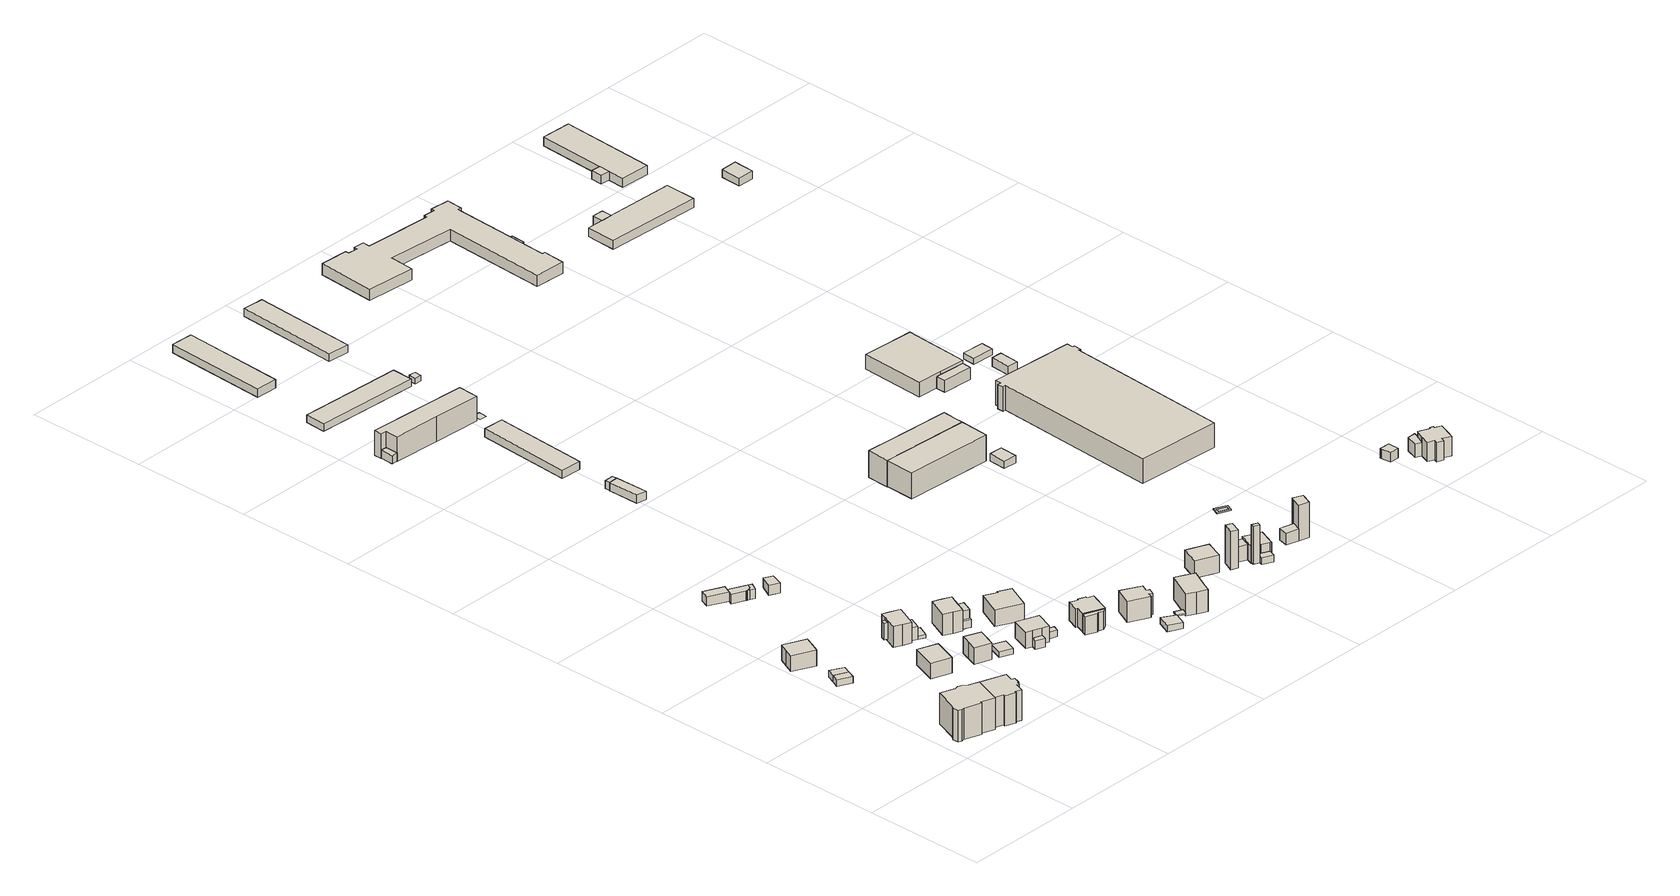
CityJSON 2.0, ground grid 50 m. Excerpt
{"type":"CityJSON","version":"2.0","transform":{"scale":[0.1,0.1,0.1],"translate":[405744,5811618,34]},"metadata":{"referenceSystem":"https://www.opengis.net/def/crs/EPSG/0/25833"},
"CityObjects":{
"building1":{"type":"Building","attributes":{"Gemeindeschluessel":"11000009","BezugspunktDach":"2200","function":"31001_1010","measuredHeight":12.96,"storeysAboveGround":3},"address":[{"country":"Germany","locality":"Berlin","thoroughfareNumber":"8","thoroughfareName":"Hahns Mühle"}],"geometry":[{"type":"Solid","lod":"1","boundaries":[[[[0,1,2,3,4,5,6,7,8,9,10,11,12,13,14]],[[15,16,17,18,19,20,21,22,23,24,25,26,27,28,29]],[[15,29,14,13]],[[16,15,13,12]],[[17,16,12,11]],[[18,17,11,10]],[[19,18,10,9]],[[20,19,9,8]],[[21,20,8,7]],[[22,21,7,6]],[[23,22,6,5]],[[24,23,5,4]],[[25,24,4,3]],[[26,25,3,2]],[[27,26,2,1]],[[28,27,1,0]],[[29,28,0,14]]]]}]},
"building2":{"type":"Building","attributes":{"Gemeindeschluessel":"11000009","BezugspunktDach":"2200","function":"31001_2000","measuredHeight":2.68,"storeysAboveGround":1},"address":[{"country":"Germany","locality":"Berlin","thoroughfareNumber":"29 (1)","thoroughfareName":"Hahns Mühle"}],"geometry":[{"type":"Solid","lod":"1","boundaries":[[[[30,31,32,33]],[[34,35,36,37]],[[34,37,33,32]],[[35,34,32,31]],[[36,35,31,30]],[[37,36,30,33]]]]}]},
"building3":{"type":"Building","attributes":{"Gemeindeschluessel":"11000009","BezugspunktDach":"2200","function":"31001_2000","measuredHeight":2.65,"storeysAboveGround":1},"address":[{"country":"Germany","locality":"Berlin","thoroughfareNumber":"88 (1)","thoroughfareName":"Müggelseedamm"}],"geometry":[{"type":"Solid","lod":"1","boundaries":[[[[31,38,39,32]],[[40,41,35,34]],[[40,34,32,39]],[[41,40,39,38]],[[35,41,38,31]],[[34,35,31,32]]]]}]},
"building4":{"type":"Building","attributes":{"Gemeindeschluessel":"11000009","BezugspunktDach":"2200","function":"31001_1010","measuredHeight":15.18,"storeysAboveGround":3},"address":[{"country":"Germany","locality":"Berlin","thoroughfareNumber":"9","thoroughfareName":"Hahns Mühle"}],"geometry":[{"type":"Solid","lod":"1","boundaries":[[[[42,43,44,45,46,47,48,49,50,51,52,53,54,7,55,6]],[[56,57,58,59,60,61,62,63,64,65,66,67,68,69,70,71]],[[56,71,6,55]],[[57,56,55,7]],[[58,57,7,54]],[[59,58,54,53]],[[60,59,53,52]],[[61,60,52,51]],[[62,61,51,50]],[[63,62,50,49]],[[64,63,49,48]],[[65,64,48,47]],[[66,65,47,46]],[[67,66,46,45]],[[68,67,45,44]],[[69,68,44,43]],[[70,69,43,42]],[[71,70,42,6]]]]}]},
"building5":{"type":"Building","attributes":{"Gemeindeschluessel":"11000009","BezugspunktDach":"2200","function":"31001_1010","measuredHeight":9.05,"storeysAboveGround":2},"address":[{"country":"Germany","locality":"Berlin","thoroughfareNumber":"88","thoroughfareName":"Müggelseedamm"}],"geometry":[{"type":"Solid","lod":"1","boundaries":[[[[72,73,74,75,76,77]],[[78,79,80,81,82,83]],[[78,83,77,76]],[[79,78,76,75]],[[80,79,75,74]],[[81,80,74,73]],[[82,81,73,72]],[[83,82,72,77]]]]}]},
"building6":{"type":"Building","attributes":{"Gemeindeschluessel":"11000009","BezugspunktDach":"2200","function":"31001_1010","measuredHeight":8.73,"storeysAboveGround":1},"address":[{"country":"Germany","locality":"Berlin","thoroughfareNumber":"28A","thoroughfareName":"Hahns Mühle"}],"geometry":[{"type":"Solid","lod":"1","boundaries":[[[[84,85,86,87]],[[88,89,90,91]],[[88,91,87,86]],[[89,88,86,85]],[[90,89,85,84]],[[91,90,84,87]]]]}]},
"building7":{"type":"Building","attributes":{"Gemeindeschluessel":"11000009","BezugspunktDach":"2200","function":"31001_2000","measuredHeight":3.84,"storeysAboveGround":1},"address":[{"country":"Germany","locality":"Berlin","thoroughfareNumber":"388 (47)","thoroughfareName":"Fürstenwalder Damm"}],"geometry":[{"type":"Solid","lod":"1","boundaries":[[[[92,93,94,95,96]],[[97,98,99,100,101]],[[97,101,96,95]],[[98,97,95,94]],[[99,98,94,93]],[[100,99,93,92]],[[101,100,92,96]]]]}]},
"building8":{"type":"Building","attributes":{"Gemeindeschluessel":"11000009","BezugspunktDach":"2200","function":"31001_1010","measuredHeight":9.43,"storeysAboveGround":1},"address":[{"country":"Germany","locality":"Berlin","thoroughfareNumber":"28","thoroughfareName":"Hahns Mühle"}],"geometry":[{"type":"Solid","lod":"1","boundaries":[[[[102,103,104,105,106,107]],[[108,109,110,111,112,113]],[[108,113,107,106]],[[109,108,106,105]],[[110,109,105,104]],[[111,110,104,103]],[[112,111,103,102]],[[113,112,102,107]]]]}]},
"building9":{"type":"Building","attributes":{"Gemeindeschluessel":"11000009","BezugspunktDach":"2200","function":"31001_2000","measuredHeight":3.88,"storeysAboveGround":1},"address":[{"country":"Germany","locality":"Berlin","thoroughfareNumber":"388 (48)","thoroughfareName":"Fürstenwalder Damm"}],"geometry":[{"type":"Solid","lod":"1","boundaries":[[[[114,115,116,117,118,119,120,121,93,92,122]],[[100,99,123,124,125,126,127,128,129,130,131]],[[100,131,122,92]],[[99,100,92,93]],[[123,99,93,121]],[[124,123,121,120]],[[125,124,120,119]],[[126,125,119,118]],[[127,126,118,117]],[[128,127,117,116]],[[129,128,116,115]],[[130,129,115,114]],[[131,130,114,122]]]]}]},
"building10":{"type":"Building","attributes":{"Gemeindeschluessel":"11000009","function":"31001_1010"},"address":[{"country":"Germany","locality":"Berlin","thoroughfareNumber":"90","thoroughfareName":"Müggelseedamm"}],"children":["building10-1","building10-2","building10-3"]},
"building10-1":{"type":"BuildingPart","attributes":{"BezugspunktDach":"2200","measuredHeight":11.67,"storeysAboveGround":2},"parents":["building10"],"geometry":[{"type":"MultiSurface","lod":"1","boundaries":[[[132,133,134,135,136,137,138,139,140]],[[141,142,143,144,145,146,147,148,149]],[[141,149,140,139]],[[150,151,139,138]],[[142,141,151,152,153]],[[143,142,138,137]],[[144,143,137,136]],[[145,144,136,135]],[[146,145,135,134]],[[147,154,155,156,157,158,159,157,156,160,146,134,133]],[[148,147,133,132]],[[149,148,132,140]],[[153,152,151,150]],[[158,157,156,155,154]],[[146,160,156,157,159]]]}]},
"building10-2":{"type":"BuildingPart","attributes":{"BezugspunktDach":"2200","measuredHeight":5.51,"storeysAboveGround":2},"parents":["building10"],"geometry":[{"type":"Solid","lod":"1","boundaries":[[[[161,162,160,156,155]],[[157,146,163,164,154]],[[163,146,160,162]],[[164,163,162,161]],[[154,164,161,155]],[[157,154,155,156]],[[157,156,160,146]]]]}]},
"building10-3":{"type":"BuildingPart","attributes":{"BezugspunktDach":"2200","measuredHeight":6.81,"storeysAboveGround":2},"parents":["building10"],"geometry":[{"type":"Solid","lod":"1","boundaries":[[[[151,150,165,166]],[[167,153,152,168]],[[167,168,166,165]],[[153,167,165,150]],[[168,152,151,166]],[[153,150,151,152]]]]}]},
"building11":{"type":"Building","attributes":{"Gemeindeschluessel":"11000009","BezugspunktDach":"2200","function":"51009_1610","measuredHeight":4.01,"storeysAboveGround":0},"address":[{"country":"Germany","locality":"Berlin"}],"geometry":[{"type":"Solid","lod":"1","boundaries":[[[[169,170,171,121,120,119,118,117,116,115,114]],[[172,173,174,175,176,177,178,179,180,181,182]],[[172,182,114,115]],[[173,172,115,116]],[[174,173,116,117]],[[175,174,117,118]],[[176,175,118,119]],[[177,176,119,120]],[[178,177,120,121]],[[179,178,121,171]],[[180,179,171,170]],[[181,180,170,169]],[[182,181,169,114]]]]}]},
"building12":{"type":"Building","attributes":{"Gemeindeschluessel":"11000009","BezugspunktDach":"2200","function":"31001_2000","measuredHeight":1.23,"storeysAboveGround":1},"address":[{"country":"Germany","locality":"Berlin","thoroughfareNumber":"90 (1)","thoroughfareName":"Müggelseedamm"}],"geometry":[{"type":"Solid","lod":"1","boundaries":[[[[183,184,185,186,187]],[[188,189,190,191,192]],[[188,192,187,186]],[[189,188,186,185]],[[190,189,185,184]],[[191,190,184,183]],[[192,191,183,187]]]]}]},
"building13":{"type":"Building","attributes":{"Gemeindeschluessel":"11000009","BezugspunktDach":"2200","function":"31001_2000","measuredHeight":2.29,"storeysAboveGround":1},"address":[{"country":"Germany","locality":"Berlin","thoroughfareNumber":"28 (1)","thoroughfareName":"Hahns Mühle"}],"geometry":[{"type":"Solid","lod":"1","boundaries":[[[[193,194,195,196]],[[197,198,199,200]],[[197,200,196,195]],[[198,197,195,194]],[[199,198,194,193]],[[200,199,193,196]]]]}]},
"building14":{"type":"Building","attributes":{"Gemeindeschluessel":"11000009","BezugspunktDach":"2200","function":"31001_2000","measuredHeight":3.97,"storeysAboveGround":1},"address":[{"country":"Germany","locality":"Berlin","thoroughfareNumber":"388 (49)","thoroughfareName":"Fürstenwalder Damm"}],"geometry":[{"type":"Solid","lod":"1","boundaries":[[[[201,202,203,204]],[[205,206,207,208]],[[205,208,204,203]],[[206,205,203,202]],[[207,206,202,201]],[[208,207,201,204]]]]}]},
"building15":{"type":"Building","attributes":{"Gemeindeschluessel":"11000009","BezugspunktDach":"2200","function":"51009_1610","measuredHeight":3.54,"storeysAboveGround":0},"address":[{"country":"Germany","locality":"Berlin"}],"geometry":[{"type":"Solid","lod":"1","boundaries":[[[[209,210,211,212]],[[213,214,215,216]],[[213,216,212,211]],[[214,213,211,210]],[[215,214,210,209]],[[216,215,209,212]]]]}]},
"building16":{"type":"Building","attributes":{"Gemeindeschluessel":"11000009","function":"31001_1010"},"address":[{"country":"Germany","locality":"Berlin","thoroughfareNumber":"92","thoroughfareName":"Müggelseedamm"}],"children":["building16-1","building16-2"]},
"building16-1":{"type":"BuildingPart","attributes":{"BezugspunktDach":"2200","measuredHeight":10,"storeysAboveGround":2},"parents":["building16"],"geometry":[{"type":"MultiSurface","lod":"1","boundaries":[[[217,218,219,220,221,222,223]],[[224,225,226,227,228,229,230]],[[224,230,223,222]],[[225,224,222,221]],[[226,225,221,220]],[[227,226,220,219]],[[228,231,232,233,219,218]],[[229,228,218,217]],[[230,229,217,223]],[[227,233,232,231]]]}]},
"building16-2":{"type":"BuildingPart","attributes":{"BezugspunktDach":"2200","measuredHeight":7.66,"storeysAboveGround":2},"parents":["building16"],"geometry":[{"type":"MultiSurface","lod":"1","boundaries":[[[234,235,236,233,232]],[[227,237,238,239,231]],[[237,227,233,236]],[[238,237,236,235]],[[239,238,235,234]],[[231,239,234,232]],[[227,231,232,233,240]]]}]},
"building17":{"type":"Building","attributes":{"Gemeindeschluessel":"11000009","BezugspunktDach":"2200","function":"51009_1610","measuredHeight":3.21,"storeysAboveGround":0},"address":[{"country":"Germany","locality":"Berlin"}],"geometry":[{"type":"Solid","lod":"1","boundaries":[[[[241,242,243,244]],[[245,246,247,248]],[[245,248,244,243]],[[246,245,243,242]],[[247,246,242,241]],[[248,247,241,244]]]]}]},
"building18":{"type":"Building","attributes":{"Gemeindeschluessel":"11000009","BezugspunktDach":"2200","function":"31001_1010","measuredHeight":9,"storeysAboveGround":1},"address":[{"country":"Germany","locality":"Berlin","thoroughfareNumber":"27","thoroughfareName":"Hahns Mühle"}],"geometry":[{"type":"Solid","lod":"1","boundaries":[[[[249,250,251,252,253,254]],[[255,256,257,214,213,258]],[[255,258,254,253]],[[256,255,253,252]],[[257,256,252,251]],[[214,257,251,250]],[[213,214,250,249]],[[258,213,249,254]]]]}]},
"building19":{"type":"Building","attributes":{"Gemeindeschluessel":"11000009","BezugspunktDach":"2200","function":"31001_2000","measuredHeight":2.93,"storeysAboveGround":1},"address":[{"country":"Germany","locality":"Berlin","thoroughfareNumber":"27 (1)","thoroughfareName":"Hahns Mühle"}],"geometry":[{"type":"Solid","lod":"1","boundaries":[[[[259,260,261,262]],[[263,264,265,266]],[[263,266,262,261]],[[264,263,261,260]],[[265,264,260,259]],[[266,265,259,262]]]]}]},
"building20":{"type":"Building","attributes":{"Gemeindeschluessel":"11000009","BezugspunktDach":"2200","function":"31001_2010","measuredHeight":8.23,"storeysAboveGround":1},"address":[{"country":"Germany","locality":"Berlin","thoroughfareNumber":"94","thoroughfareName":"Müggelseedamm"}],"geometry":[{"type":"Solid","lod":"1","boundaries":[[[[267,268,269,270,271,272,273]],[[274,275,276,277,278,279,280]],[[274,280,273,272]],[[275,274,272,271]],[[276,275,271,270]],[[277,276,270,269]],[[278,277,269,268]],[[279,278,268,267]],[[280,279,267,273]]]]}]},
"building21":{"type":"Building","attributes":{"Gemeindeschluessel":"11000009","BezugspunktDach":"2200","function":"51009_1610","measuredHeight":3.31,"storeysAboveGround":0},"address":[{"country":"Germany","locality":"Berlin"}],"geometry":[{"type":"Solid","lod":"1","boundaries":[[[[281,282,283,284]],[[285,286,287,288]],[[285,288,284,283]],[[286,285,283,282]],[[287,286,282,281]],[[288,287,281,284]]]]}]},
"building22":{"type":"Building","attributes":{"Gemeindeschluessel":"11000009","function":"31001_1010"},"address":[{"country":"Germany","locality":"Berlin","thoroughfareNumber":"26","thoroughfareName":"Hahns Mühle"}],"children":["building22-1","building22-2"]},
"building22-1":{"type":"BuildingPart","attributes":{"BezugspunktDach":"2200","measuredHeight":8.17,"storeysAboveGround":2},"parents":["building22"],"geometry":[{"type":"MultiSurface","lod":"1","boundaries":[[[289,290,291,292,293,294,295,296,297,298,299]],[[300,301,302,303,304,305,306,307,308,309,310]],[[300,310,299,298]],[[301,300,298,297]],[[302,301,297,296]],[[303,302,296,295]],[[304,303,295,294]],[[305,304,294,293]],[[306,305,293,292]],[[307,306,292,291]],[[308,307,291,290]],[[309,308,290,289]],[[311,312,313,289,299]],[[314,310,309,313,312,311]]]}]},
"building22-2":{"type":"BuildingPart","attributes":{"BezugspunktDach":"2200","measuredHeight":7.54,"storeysAboveGround":2},"parents":["building22"],"geometry":[{"type":"MultiSurface","lod":"1","boundaries":[[[315,316,317,312,311,318]],[[319,320,321,322,323,324]],[[319,324,318,311]],[[320,319,310,309]],[[321,320,312,317]],[[322,321,317,316]],[[323,322,316,315]],[[324,323,315,318]],[[309,310,311,312,325]]]}]},
"building23":{"type":"Building","attributes":{"Gemeindeschluessel":"11000009","BezugspunktDach":"2200","function":"31001_1010","measuredHeight":10.48,"storeysAboveGround":2},"address":[{"country":"Germany","locality":"Berlin","thoroughfareNumber":"25","thoroughfareName":"Hahns Mühle"}],"geometry":[{"type":"Solid","lod":"1","boundaries":[[[[326,327,328,329,330,331,332,333]],[[334,335,336,337,338,339,340,341]],[[334,341,333,332]],[[335,334,332,331]],[[336,335,331,330]],[[337,336,330,329]],[[338,337,329,328]],[[339,338,328,327]],[[340,339,327,326]],[[341,340,326,333]]]]}]},
"building24":{"type":"Building","attributes":{"Gemeindeschluessel":"11000009","BezugspunktDach":"2200","function":"31001_2000","measuredHeight":3.42,"storeysAboveGround":1},"address":[{"country":"Germany","locality":"Berlin","thoroughfareNumber":"388 (46)","thoroughfareName":"Fürstenwalder Damm"}],"geometry":[{"type":"Solid","lod":"1","boundaries":[[[[342,343,344,345,346]],[[347,348,349,350,351]],[[347,351,346,345]],[[348,347,345,344]],[[349,348,344,343]],[[350,349,343,342]],[[351,350,342,346]]]]}]},
"building25":{"type":"Building","attributes":{"Gemeindeschluessel":"11000009","BezugspunktDach":"2200","function":"31001_2000","measuredHeight":2.59,"storeysAboveGround":1},"address":[{"country":"Germany","locality":"Berlin","thoroughfareNumber":"25 (1)","thoroughfareName":"Hahns Mühle"}],"geometry":[{"type":"Solid","lod":"1","boundaries":[[[[352,353,354,355]],[[356,357,358,359]],[[356,359,355,354]],[[357,356,354,353]],[[358,357,353,352]],[[359,358,352,355]]]]}]},
"building26":{"type":"Building","attributes":{"Gemeindeschluessel":"11000009","BezugspunktDach":"2200","function":"51009_1610","measuredHeight":3.22,"storeysAboveGround":0},"address":[{"country":"Germany","locality":"Berlin"}],"geometry":[{"type":"Solid","lod":"1","boundaries":[[[[346,345,360,361]],[[362,363,364,365]],[[362,365,361,360]],[[363,362,360,345]],[[364,363,345,346]],[[365,364,346,361]]]]}]},
"building27":{"type":"Building","attributes":{"Gemeindeschluessel":"11000009","BezugspunktDach":"2200","function":"31001_2000","measuredHeight":16.11,"storeysAboveGround":1},"address":[{"country":"Germany","locality":"Berlin","thoroughfareNumber":"388 (43)","thoroughfareName":"Fürstenwalder Damm"}],"geometry":[{"type":"Solid","lod":"1","boundaries":[[[[366,367,368,369,370,371,372,373]],[[374,375,376,377,378,379,380,381]],[[374,381,373,372]],[[375,374,372,371]],[[376,375,371,370]],[[377,376,370,369]],[[378,377,369,368]],[[379,378,368,367]],[[380,379,367,366]],[[381,380,366,373]]]]}]},
"building28":{"type":"Building","attributes":{"Gemeindeschluessel":"11000009","BezugspunktDach":"2200","function":"51009_1610","measuredHeight":0.573,"storeysAboveGround":0},"address":[{"country":"Germany","locality":"Berlin"}],"geometry":[{"type":"Solid","lod":"1","boundaries":[[[[382,383,384,353]],[[385,386,387,388]],[[385,388,353,384]],[[386,385,384,383]],[[387,386,383,382]],[[388,387,382,353]]]]}]},
"building29":{"type":"Building","attributes":{"Gemeindeschluessel":"11000009","BezugspunktDach":"2200","function":"31001_2000","measuredHeight":3.37,"storeysAboveGround":1},"address":[{"country":"Germany","locality":"Berlin","thoroughfareNumber":"388 (44)","thoroughfareName":"Fürstenwalder Damm"}],"geometry":[{"type":"Solid","lod":"1","boundaries":[[[[389,390,391,392]],[[393,394,395,396]],[[393,396,392,391]],[[394,393,391,390]],[[395,394,390,389]],[[396,395,389,392]]]]}]},
"building30":{"type":"Building","attributes":{"Gemeindeschluessel":"11000009","BezugspunktDach":"2200","function":"31001_2000","measuredHeight":3.08,"storeysAboveGround":1},"address":[{"country":"Germany","locality":"Berlin","thoroughfareNumber":"388 (42)","thoroughfareName":"Fürstenwalder Damm"}],"geometry":[{"type":"Solid","lod":"1","boundaries":[[[[397,398,399,400]],[[401,402,403,404]],[[401,404,400,399]],[[402,401,399,398]],[[403,402,398,397]],[[404,403,397,400]]]]}]},
"building31":{"type":"Building","attributes":{"Gemeindeschluessel":"11000009","BezugspunktDach":"2200","function":"31001_1010","measuredHeight":11.65,"storeysAboveGround":2},"address":[{"country":"Germany","locality":"Berlin","thoroughfareNumber":"24","thoroughfareName":"Hahns Mühle"}],"geometry":[{"type":"Solid","lod":"1","boundaries":[[[[405,406,407,408,409,410,411,412]],[[413,414,415,416,417,418,419,420]],[[413,420,412,411]],[[414,413,411,410]],[[415,414,410,409]],[[416,415,409,408]],[[417,416,408,407]],[[418,417,407,406]],[[419,418,406,405]],[[420,419,405,412]]]]}]},
"building32":{"type":"Building","attributes":{"Gemeindeschluessel":"11000009","BezugspunktDach":"2200","function":"31001_2000","measuredHeight":3.43,"storeysAboveGround":1},"address":[{"country":"Germany","locality":"Berlin","thoroughfareNumber":"388 (34)","thoroughfareName":"Fürstenwalder Damm"}],"geometry":[{"type":"Solid","lod":"1","boundaries":[[[[421,422,423,424]],[[425,426,427,428]],[[425,428,424,423]],[[426,425,423,422]],[[427,426,422,421]],[[428,427,421,424]]]]}]},
"building33":{"type":"Building","attributes":{"Gemeindeschluessel":"11000009","BezugspunktDach":"2200","function":"51009_1610","measuredHeight":0.046,"storeysAboveGround":0},"address":[{"country":"Germany","locality":"Berlin"}],"geometry":[{"type":"Solid","lod":"1","boundaries":[[[[429,430,431,432]],[[433,434,435,436]],[[433,436,432,431]],[[434,433,431,430]],[[435,434,430,429]],[[436,435,429,432]]]]}]},
"building34":{"type":"Building","attributes":{"Gemeindeschluessel":"11000009","BezugspunktDach":"2200","function":"51009_1610","measuredHeight":2.37,"storeysAboveGround":0},"address":[{"country":"Germany","locality":"Berlin"}],"geometry":[{"type":"Solid","lod":"1","boundaries":[[[[437,438,439,440]],[[441,442,443,444]],[[441,444,440,439]],[[442,441,439,438]],[[443,442,438,437]],[[444,443,437,440]]]]}]},
"building35":{"type":"Building","attributes":{"Gemeindeschluessel":"11000009","BezugspunktDach":"2200","function":"31001_1010","measuredHeight":9.63,"storeysAboveGround":1},"address":[{"country":"Germany","locality":"Berlin","thoroughfareNumber":"102","thoroughfareName":"Müggelseedamm"}],"geometry":[{"type":"Solid","lod":"1","boundaries":[[[[445,446,447,448,449,450,451]],[[452,453,454,455,456,457,458]],[[452,458,451,450]],[[453,452,450,449]],[[454,453,449,448]],[[455,454,448,447]],[[456,455,447,446]],[[457,456,446,445]],[[458,457,445,451]]]]}]},
"building36":{"type":"Building","attributes":{"Gemeindeschluessel":"11000009","BezugspunktDach":"2200","function":"31001_2000","measuredHeight":3.18,"storeysAboveGround":1},"address":[{"country":"Germany","locality":"Berlin","thoroughfareNumber":"388 (35)","thoroughfareName":"Fürstenwalder Damm"}],"geometry":[{"type":"Solid","lod":"1","boundaries":[[[[459,460,461,462,463]],[[464,465,466,467,468]],[[464,468,463,462]],[[465,464,462,461]],[[466,465,461,460]],[[467,466,460,459]],[[468,467,459,463]]]]}]},
"building37":{"type":"Building","attributes":{"Gemeindeschluessel":"11000009","BezugspunktDach":"2200","function":"31001_2000","measuredHeight":15.69,"storeysAboveGround":1},"address":[{"country":"Germany","locality":"Berlin","thoroughfareNumber":"104 (2)","thoroughfareName":"Müggelseedamm"}],"geometry":[{"type":"Solid","lod":"1","boundaries":[[[[469,470,471,472]],[[473,474,475,476]],[[473,476,472,471]],[[474,473,471,470]],[[475,474,470,469]],[[476,475,469,472]]]]}]},
"building38":{"type":"Building","attributes":{"Gemeindeschluessel":"11000009","BezugspunktDach":"2200","function":"51009_1610","measuredHeight":1.77,"storeysAboveGround":0},"address":[{"country":"Germany","locality":"Berlin"}],"geometry":[{"type":"Solid","lod":"1","boundaries":[[[[477,478,479,480]],[[481,482,483,484]],[[481,484,480,479]],[[482,481,479,478]],[[483,482,478,477]],[[484,483,477,480]]]]}]},
"building39":{"type":"Building","attributes":{"Gemeindeschluessel":"11000009","BezugspunktDach":"2200","function":"31001_2000","measuredHeight":15.46,"storeysAboveGround":1},"address":[{"country":"Germany","locality":"Berlin","thoroughfareNumber":"104 (1)","thoroughfareName":"Müggelseedamm"}],"geometry":[{"type":"Solid","lod":"1","boundaries":[[[[485,486,487,488]],[[489,490,491,492]],[[489,492,488,487]],[[490,489,487,486]],[[491,490,486,485]],[[492,491,485,488]]]]}]},
"building40":{"type":"Building","attributes":{"Gemeindeschluessel":"11000009","function":"31001_1010"},"address":[{"country":"Germany","locality":"Berlin","thoroughfareNumber":"104","thoroughfareName":"Müggelseedamm"}],"children":["building40-1","building40-2","building40-3"]},
"building40-1":{"type":"BuildingPart","attributes":{"BezugspunktDach":"2200","measuredHeight":7.56,"storeysAboveGround":2},"parents":["building40"],"geometry":[{"type":"MultiSurface","lod":"1","boundaries":[[[493,494,495,496,497,498,499,500,501,502,503]],[[504,505,506,507,508,509,510,511,512,513,514]],[[504,514,503,502]],[[505,504,502,501]],[[506,515,516,501,500]],[[507,506,500,499]],[[508,507,499,498]],[[509,508,498,497]],[[510,509,497,496]],[[511,510,496,495]],[[517,518,495,494]],[[512,511,519,520]],[[513,512,494,493],[521,522,517,520]],[[514,513,493,503]],[[505,516,515,506]],[[520,519,518,517]],[[517,522,521,520]]]}]},
"building40-2":{"type":"BuildingPart","attributes":{"BezugspunktDach":"2200","measuredHeight":6.14,"storeysAboveGround":2},"parents":["building40"],"geometry":[{"type":"Solid","lod":"1","boundaries":[[[[523,516,515,524,525]],[[526,506,505,504,527]],[[526,527,525,524]],[[506,526,524,515]],[[504,505,516,523]],[[527,504,523,525]],[[515,516,505,506]]]]}]},
"building40-3":{"type":"BuildingPart","attributes":{"BezugspunktDach":"2200","measuredHeight":2.83,"storeysAboveGround":2},"parents":["building40"],"geometry":[{"type":"MultiSurface","lod":"1","boundaries":[[[528,518,522,529,530]],[[531,521,519,532,533]],[[531,533,530,529]],[[521,531,529,522]],[[532,519,518,528]],[[533,532,528,530]],[[519,520,517,518]],[[521,522,517,520]]]}]},
"building41":{"type":"Building","attributes":{"Gemeindeschluessel":"11000009","function":"31001_2000"},"address":[{"country":"Germany","locality":"Berlin","thoroughfareNumber":"388 (57)","thoroughfareName":"Fürstenwalder Damm"}],"children":["building41-1","building41-2","building41-3"]},
"building41-1":{"type":"BuildingPart","attributes":{"BezugspunktDach":"2200","measuredHeight":10.97,"storeysAboveGround":3},"parents":["building41"],"geometry":[{"type":"MultiSurface","lod":"1","boundaries":[[[534,535,536,537,538,539,540,541]],[[542,484,483,543,544,545,546,547]],[[542,547,541,540]],[[484,542,540,539]],[[483,484,539,538]],[[543,483,538,537]],[[544,543,537,536]],[[548,549,550,536,535]],[[545,544,551,552,553]],[[546,545,535,534]],[[547,546,534,554,555]],[[553,552,551,550,549,548]],[[555,554,534,541]]]}]},
"building41-2":{"type":"BuildingPart","attributes":{"BezugspunktDach":"2200","measuredHeight":10.72,"storeysAboveGround":3},"parents":["building41"],"geometry":[{"type":"Solid","lod":"1","boundaries":[[[[556,534,541,557]],[[555,554,558,559]],[[555,559,557,541]],[[558,554,534,556]],[[559,558,556,557]],[[554,555,541,534]]]]}]},
"building41-3":{"type":"BuildingPart","attributes":{"BezugspunktDach":"2200","measuredHeight":6.37,"storeysAboveGround":3},"parents":["building41"],"geometry":[{"type":"Solid","lod":"1","boundaries":[[[[560,561,550,549]],[[552,562,563,553]],[[562,552,550,561]],[[563,562,561,560]],[[553,563,560,549]],[[552,553,549,550]]]]}]},
"building42":{"type":"Building","attributes":{"Gemeindeschluessel":"11000009","BezugspunktDach":"2200","function":"31001_2723","measuredHeight":4.82,"storeysAboveGround":1},"address":[{"country":"Germany","locality":"Berlin","thoroughfareNumber":"21 (1)","thoroughfareName":"Hahns Mühle"}],"geometry":[{"type":"Solid","lod":"1","boundaries":[[[[564,565,566,567]],[[568,569,570,571]],[[568,571,567,566]],[[569,568,566,565]],[[570,569,565,564]],[[571,570,564,567]]]]}]},
"building43":{"type":"Building","attributes":{"Gemeindeschluessel":"11000009","BezugspunktDach":"2200","function":"31001_2000","measuredHeight":3,"storeysAboveGround":1},"address":[{"country":"Germany","locality":"Berlin","thoroughfareNumber":"388 (58)","thoroughfareName":"Fürstenwalder Damm"}],"geometry":[{"type":"Solid","lod":"1","boundaries":[[[[572,573,574,575]],[[576,577,578,579]],[[576,579,575,574]],[[577,576,574,573]],[[578,577,573,572]],[[579,578,572,575]]]]}]},
"building44":{"type":"Building","attributes":{"Gemeindeschluessel":"11000009","BezugspunktDach":"2200","function":"51009_1610","measuredHeight":14.56,"storeysAboveGround":0},"address":[{"country":"Germany","locality":"Berlin"}],"geometry":[{"type":"Solid","lod":"1","boundaries":[[[[580,581,582,583,584]],[[569,585,586,587,570]],[[569,570,584,583]],[[585,569,583,582]],[[586,585,582,581]],[[587,586,581,580]],[[570,587,580,584]]]]}]},
"building45":{"type":"Building","attributes":{"Gemeindeschluessel":"11000009","BezugspunktDach":"2200","function":"51009_1610","measuredHeight":0.427,"storeysAboveGround":0},"address":[{"country":"Germany","locality":"Berlin"}],"geometry":[{"type":"Solid","lod":"1","boundaries":[[[[588,589,590,591],[592,593,594,595]],[[596,597,598,599],[600,601,602,603]],[[596,599,591,590]],[[597,596,590,589]],[[598,597,589,588]],[[599,598,588,591]],[[600,603,595,594]],[[601,600,594,593]],[[602,601,593,592]],[[603,602,592,595]]]]}]},
"building46":{"type":"Building","attributes":{"Gemeindeschluessel":"11000009","BezugspunktDach":"2200","function":"31001_2412","measuredHeight":0.412,"storeysAboveGround":1},"address":[{"country":"Germany","locality":"Berlin","thoroughfareNumber":"105","thoroughfareName":"Müggelseedamm"}],"geometry":[{"type":"Solid","lod":"1","boundaries":[[[[592,595,594,593]],[[600,603,602,601]],[[600,601,593,594]],[[603,600,594,595]],[[602,603,595,592]],[[601,602,592,593]]]]}]},
"building47":{"type":"Building","attributes":{"Gemeindeschluessel":"11000009","BezugspunktDach":"2200","function":"31001_2000","measuredHeight":4.54,"storeysAboveGround":1},"address":[{"country":"Germany","locality":"Berlin","thoroughfareNumber":"388 (36)","thoroughfareName":"Fürstenwalder Damm"}],"geometry":[{"type":"Solid","lod":"1","boundaries":[[[[604,605,606,607,608,609,610,611,612,613,614,615,616,617,618,619,620,621,622,623,624,625,626,627]],[[628,629,630,631,632,633,634,635,636,637,638,639,640,641,642,643,644,645,646,647,648,649,650,651]],[[628,651,627,626]],[[629,628,626,625]],[[630,629,625,624]],[[631,630,624,623]],[[632,631,623,622]],[[633,632,622,621]],[[634,633,621,620]],[[635,634,620,619]],[[636,635,619,618]],[[637,636,618,617]],[[638,637,617,616]],[[639,638,616,615]],[[640,639,615,614]],[[641,640,614,613]],[[642,641,613,612]],[[643,642,612,611]],[[644,643,611,610]],[[645,644,610,609]],[[646,645,609,608]],[[647,646,608,607]],[[648,647,607,606]],[[649,648,606,605]],[[650,649,605,604]],[[651,650,604,627]]]]}]},
"building48":{"type":"Building","attributes":{"Gemeindeschluessel":"11000009","BezugspunktDach":"2200","function":"31001_2050","measuredHeight":10.1,"storeysAboveGround":1},"address":[{"country":"Germany","locality":"Berlin","thoroughfareNumber":"1","thoroughfareName":"Charlotte-E.-Pauly-Straße"}],"geometry":[{"type":"Solid","lod":"1","boundaries":[[[[652,653,654,655,656,657,658,659,660,661,662,663,664,665]],[[666,667,668,669,670,671,672,673,674,675,676,677,678,679]],[[666,679,665,664]],[[667,666,664,663]],[[668,667,663,662]],[[669,668,662,661]],[[670,669,661,660]],[[671,670,660,659]],[[672,671,659,658]],[[673,672,658,657]],[[674,673,657,656]],[[675,674,656,655]],[[676,675,655,654]],[[677,676,654,653]],[[678,677,653,652]],[[679,678,652,665]]]]}]},
"building49":{"type":"Building","attributes":{"Gemeindeschluessel":"11000009","BezugspunktDach":"2200","function":"51009_1610","measuredHeight":4.95,"storeysAboveGround":0},"address":[{"country":"Germany","locality":"Berlin"}],"geometry":[{"type":"Solid","lod":"1","boundaries":[[[[680,681,682,683,684]],[[685,686,687,688,689]],[[685,689,684,683]],[[686,685,683,682]],[[687,686,682,681]],[[688,687,681,680]],[[689,688,680,684]]]]}]},
"building50":{"type":"Building","attributes":{"Gemeindeschluessel":"11000009","BezugspunktDach":"2200","function":"31001_2000","measuredHeight":7.4,"storeysAboveGround":1},"address":[{"country":"Germany","locality":"Berlin","thoroughfareNumber":"388 (53)","thoroughfareName":"Fürstenwalder Damm"}],"geometry":[{"type":"Solid","lod":"1","boundaries":[[[[690,691,692,693,694,695]],[[696,697,698,699,700,701]],[[696,701,695,694]],[[697,696,694,693]],[[698,697,693,692]],[[699,698,692,691]],[[700,699,691,690]],[[701,700,690,695]]]]}]},
"building51":{"type":"Building","attributes":{"Gemeindeschluessel":"11000009","BezugspunktDach":"2200","function":"51009_1610","measuredHeight":3.91,"storeysAboveGround":0},"address":[{"country":"Germany","locality":"Berlin"}],"geometry":[{"type":"Solid","lod":"1","boundaries":[[[[702,703,704,705]],[[706,707,708,709]],[[706,709,705,704]],[[707,706,704,703]],[[708,707,703,702]],[[709,708,702,705]]]]}]},
"building52":{"type":"Building","attributes":{"Gemeindeschluessel":"11000009","BezugspunktDach":"2200","function":"31001_2000","measuredHeight":3.6,"storeysAboveGround":1},"address":[{"country":"Germany","locality":"Berlin","thoroughfareNumber":"388 (56)","thoroughfareName":"Fürstenwalder Damm"}],"geometry":[{"type":"Solid","lod":"1","boundaries":[[[[710,711,712,713]],[[714,715,716,717]],[[714,717,713,712]],[[715,714,712,711]],[[716,715,711,710]],[[717,716,710,713]]]]}]},
"building53":{"type":"Building","attributes":{"Gemeindeschluessel":"11000009","BezugspunktDach":"2200","function":"31001_2000","measuredHeight":2.48,"storeysAboveGround":1},"address":[{"country":"Germany","locality":"Berlin","thoroughfareNumber":"388 (54)","thoroughfareName":"Fürstenwalder Damm"}],"geometry":[{"type":"Solid","lod":"1","boundaries":[[[[718,719,720,721]],[[722,723,724,725]],[[722,725,721,720]],[[723,722,720,719]],[[724,723,719,718]],[[725,724,718,721]]]]}]},
"building54":{"type":"Building","attributes":{"Gemeindeschluessel":"11000009","BezugspunktDach":"2200","function":"31001_2520","measuredHeight":4,"storeysAboveGround":1},"address":[{"country":"Germany","locality":"Berlin","thoroughfareNumber":"2 (2)","thoroughfareName":"Charlotte-E.-Pauly-Straße"}],"geometry":[{"type":"Solid","lod":"1","boundaries":[[[[726,727,728,729,730]],[[731,732,733,734,735]],[[731,735,730,729]],[[732,731,729,728]],[[733,732,728,727]],[[734,733,727,726]],[[735,734,726,730]]]]}]},
"building55":{"type":"Building","attributes":{"Gemeindeschluessel":"11000009","BezugspunktDach":"2200","function":"51009_1610","measuredHeight":5.63,"storeysAboveGround":0},"address":[{"country":"Germany","locality":"Berlin"}],"geometry":[{"type":"Solid","lod":"1","boundaries":[[[[736,737,738,739]],[[740,741,742,743]],[[740,743,739,738]],[[741,740,738,737]],[[742,741,737,736]],[[743,742,736,739]]]]}]},
"building56":{"type":"Building","attributes":{"Gemeindeschluessel":"11000009","function":"31001_1010"},"address":[{"country":"Germany","locality":"Berlin","thoroughfareNumber":"113","thoroughfareName":"Müggelseedamm"}],"children":["building56-1","building56-2"]},
"building56-1":{"type":"BuildingPart","attributes":{"BezugspunktDach":"2200","measuredHeight":9.61,"storeysAboveGround":2},"parents":["building56"],"geometry":[{"type":"MultiSurface","lod":"1","boundaries":[[[744,745,746,747,748,749,750,751,752,753,754,755,756,757,758,759,760]],[[761,762,763,764,765,766,767,768,769,770,771,772,773,774,775,776,777]],[[761,777,760,759]],[[762,761,759,758]],[[778,779,758,757]],[[764,763,757,756]],[[765,764,756,755]],[[766,765,755,754]],[[767,766,754,753]],[[768,767,753,752]],[[769,768,752,751]],[[770,769,751,750]],[[771,770,750,749]],[[772,771,749,748]],[[773,772,748,747]],[[774,773,747,746]],[[775,774,746,745]],[[776,775,745,744]],[[777,776,744,760]],[[763,762,779,778]]]}]},
"building56-2":{"type":"BuildingPart","attributes":{"BezugspunktDach":"2200","measuredHeight":5.65,"storeysAboveGround":2},"parents":["building56"],"geometry":[{"type":"Solid","lod":"1","boundaries":[[[[779,778,780,781,782]],[[783,784,763,762,785]],[[783,785,782,781]],[[784,783,781,780]],[[763,784,780,778]],[[785,762,779,782]],[[762,763,778,779]]]]}]},
"building57":{"type":"Building","attributes":{"Gemeindeschluessel":"11000009","BezugspunktDach":"2200","function":"51009_1610","measuredHeight":3.59,"storeysAboveGround":0},"address":[{"country":"Germany","locality":"Berlin"}],"geometry":[{"type":"Solid","lod":"1","boundaries":[[[[786,787,788,789]],[[790,791,792,793]],[[790,793,789,788]],[[791,790,788,787]],[[792,791,787,786]],[[793,792,786,789]]]]}]},
"building58":{"type":"Building","attributes":{"Gemeindeschluessel":"11000009","BezugspunktDach":"2200","function":"31001_2000","measuredHeight":3.72,"storeysAboveGround":1},"address":[{"country":"Germany","locality":"Berlin","thoroughfareNumber":"388 (38)","thoroughfareName":"Fürstenwalder Damm"}],"geometry":[{"type":"Solid","lod":"1","boundaries":[[[[794,795,786,789,796,797]],[[798,799,800,801,802,803]],[[798,803,797,796]],[[799,798,796,789]],[[800,799,789,786]],[[801,800,786,795]],[[802,801,795,794]],[[803,802,794,797]]]]}]},
"building59":{"type":"Building","attributes":{"Gemeindeschluessel":"11000009","BezugspunktDach":"2200","function":"51009_1610","measuredHeight":3.44,"storeysAboveGround":0},"address":[{"country":"Germany","locality":"Berlin"}],"geometry":[{"type":"Solid","lod":"1","boundaries":[[[[804,805,806,807]],[[808,809,810,811]],[[808,811,807,806]],[[809,808,806,805]],[[810,809,805,804]],[[811,810,804,807]]]]}]},
"building60":{"type":"Building","attributes":{"Gemeindeschluessel":"11000009","BezugspunktDach":"2200","function":"31001_2000","measuredHeight":3.71,"storeysAboveGround":1},"address":[{"country":"Germany","locality":"Berlin","thoroughfareNumber":"388 (37)","thoroughfareName":"Fürstenwalder Damm"}],"geometry":[{"type":"Solid","lod":"1","boundaries":[[[[812,813,814,805,804,815]],[[816,817,818,819,820,821]],[[816,821,815,804]],[[817,816,804,805]],[[818,817,805,814]],[[819,818,814,813]],[[820,819,813,812]],[[821,820,812,815]]]]}]},
"building61":{"type":"Building","attributes":{"Gemeindeschluessel":"11000009","BezugspunktDach":"2200","function":"31001_2000","measuredHeight":3.13,"storeysAboveGround":1},"address":[{"country":"Germany","locality":"Berlin","thoroughfareNumber":"388 (39)","thoroughfareName":"Fürstenwalder Damm"}],"geometry":[{"type":"Solid","lod":"1","boundaries":[[[[822,823,824,825]],[[826,827,828,829]],[[826,829,825,824]],[[827,826,824,823]],[[828,827,823,822]],[[829,828,822,825]]]]}]}
},
"vertices":[
[62,99,137],[77,93,137],[87,95,137],[156,72,137],[158,79,137],[213,60,137],[215,65,137],[255,175,137],[208,193,137],[198,205,137],[181,211,137],[168,207,137],[106,229,137],[72,137,137],[60,122,137],[72,137,8],[106,229,8],[168,207,8],[181,211,8],[198,205,8],[208,193,8],[255,175,8],[215,65,8],[213,60,8],[158,79,8],[156,72,8],[87,95,8],[77,93,8],[62,99,8],[60,122,8],
[94,631,45],[107,663,45],[52,688,45],[38,658,45],[52,688,18],[107,663,18],[94,631,18],[38,658,18],
[121,694,45],[66,722,45],[66,722,18],[121,694,18],
[249,53,137],[247,46,137],[290,32,137],[292,38,137],[316,29,137],[329,63,137],[339,61,137],[344,74,137],[348,72,137],[351,80,137],[358,99,137],[345,104,137],[357,140,137],[235,120,137],[235,120,12],[255,175,12],[357,140,12],[345,104,12],[358,99,12],[351,80,12],[348,72,12],[344,74,12],[339,61,12],[329,63,12],[316,29,12],[292,38,12],[290,32,12],[247,46,12],[249,53,12],[215,65,12],
[96,807,81],[113,844,81],[129,881,81],[40,921,81],[23,884,81],[6,847,81],[23,884,16],[40,921,16],[129,881,16],[113,844,16],[96,807,16],[6,847,16],
[374,414,86],[411,514,86],[331,544,86],[295,444,86],[331,544,22],[411,514,22],[374,414,22],[295,444,22],
[213,1330,53],[220,1347,53],[229,1366,53],[150,1403,53],[135,1367,53],[150,1403,15],[229,1366,15],[220,1347,15],[213,1330,15],[135,1367,15],
[528,366,98],[543,404,98],[557,442,98],[491,468,98],[477,428,98],[462,388,98],[477,428,29],[491,468,29],[557,442,29],[543,404,29],[528,366,29],[462,388,29],
[258,1291,53],[263,1290,53],[268,1291,53],[273,1292,53],[277,1293,53],[282,1296,53],[285,1299,53],[292,1314,53],[204,1313,53],[292,1314,15],[285,1299,15],[282,1296,15],[277,1293,15],[273,1292,15],[268,1291,15],[263,1290,15],[258,1291,15],[204,1313,15],
[403,677,102],[436,663,102],[462,722,102],[475,751,102],[441,765,102],[407,779,102],[396,753,102],[389,735,102],[370,692,102],[389,735,16],[396,753,16],[407,779,16],[441,765,16],[475,751,16],[462,722,16],[436,663,16],[403,677,16],[370,692,16],[396,753,92],[389,735,92],[389,735,24],[396,753,24],[442,677,16],[442,677,71],[452,699,71],[452,699,16],[443,679,16],[453,701,16],[462,722,71],
[468,663,71],[488,710,71],[488,710,16],[468,663,16],
[384,758,92],[377,741,92],[384,758,24],[377,741,24],
[273,1285,53],[291,1277,53],[306,1307,53],[263,1290,13],[268,1291,13],[273,1292,13],[277,1293,13],[282,1296,13],[285,1299,13],[292,1314,13],[306,1307,13],[291,1277,13],[273,1285,13],[258,1291,13],
[495,650,30],[517,697,30],[510,700,30],[488,710,30],[468,663,30],[488,710,17],[510,700,17],[517,697,17],[495,650,17],[468,663,17],
[609,336,51],[628,389,51],[577,410,51],[557,356,51],[577,410,28],[628,389,28],[609,336,28],[557,356,28],
[378,1237,54],[397,1288,54],[363,1305,54],[338,1256,54],[363,1305,14],[397,1288,14],[378,1237,14],[338,1256,14],
[704,270,77],[711,292,77],[674,304,77],[667,285,77],[674,304,41],[711,292,41],[704,270,41],[667,285,41],
[579,597,107],[613,582,107],[637,638,107],[652,670,107],[617,685,107],[582,700,107],[544,613,107],[582,700,19],[617,685,19],[652,670,19],[637,638,19],[613,582,19],[579,597,19],[544,613,19],[617,592,19],[617,592,95],[637,638,95],
[647,580,95],[666,625,95],[663,627,95],[663,627,19],[666,625,19],[647,580,19],[637,638,78],
[642,568,60],[647,580,60],[617,592,60],[613,582,60],[617,592,28],[647,580,28],[642,568,28],[613,582,28],
[674,304,108],[711,292,108],[738,282,108],[766,356,108],[677,390,108],[649,313,108],[677,390,41],[766,356,41],[738,282,41],[649,313,41],
[782,284,70],[791,308,70],[753,323,70],[744,298,70],[753,323,43],[791,308,43],[782,284,43],[744,298,43],
[805,463,95],[849,558,95],[852,564,95],[801,589,95],[799,583,95],[749,607,95],[704,513,95],[749,607,26],[799,583,26],[801,589,26],[852,564,26],[849,558,26],[805,463,26],[704,513,26],
[118,2830,53],[119,2883,53],[95,2884,53],[92,2830,53],[95,2884,20],[119,2883,20],[118,2830,20],[92,2830,20],
[933,193,131],[965,279,131],[939,288,131],[941,294,131],[911,305,131],[910,300,131],[881,310,131],[876,313,131],[858,266,131],[864,263,131],[851,226,131],[864,263,55],[858,266,55],[876,313,55],[881,310,55],[910,300,55],[911,305,55],[941,294,55],[939,288,55],[965,279,55],[933,193,55],[851,226,55],[851,226,129],[933,193,129],[933,193,93],[851,226,81],
[888,189,129],[895,193,129],[914,184,129],[843,206,129],[851,226,54],[933,193,54],[914,184,54],[895,193,54],[888,189,54],[843,206,54],[933,193,99],
[1084,113,143],[1091,130,143],[1104,124,143],[1116,148,143],[1103,154,143],[1117,183,143],[1037,224,143],[1004,153,143],[1037,224,56],[1117,183,56],[1103,154,56],[1116,148,56],[1104,124,56],[1091,130,56],[1084,113,56],[1004,153,56],
[476,2139,53],[478,2014,53],[519,2006,53],[515,2143,53],[476,2142,53],[515,2143,19],[519,2006,19],[478,2014,19],[476,2139,19],[476,2142,19],
[1134,4,59],[1155,55,59],[1103,86,59],[1079,32,59],[1103,86,33],[1155,55,33],[1134,4,33],[1079,32,33],
[513,2163,53],[475,2162,53],[513,2163,21],[515,2143,21],[476,2142,21],[475,2162,21],
[119,2883,120],[118,2830,120],[314,2819,120],[510,2808,120],[513,2892,120],[316,2904,120],[96,2917,120],[95,2884,120],[96,2917,18],[316,2904,18],[513,2892,18],[510,2808,18],[314,2819,18],[118,2830,18],[119,2883,18],[95,2884,18],
[1185,39,59],[1197,62,59],[1164,78,59],[1164,78,53],[1197,62,53],[1185,39,53],[1155,55,53],
[511,2318,52],[534,2711,52],[450,2714,52],[426,2322,52],[450,2714,18],[534,2711,18],[511,2318,18],[426,2322,18],
[526,3135,50],[528,3221,50],[97,3242,50],[92,3157,50],[97,3242,20],[528,3221,20],[526,3135,20],[92,3157,20],
[1222,20,139],[1259,1,139],[1272,28,139],[1276,37,139],[1312,109,139],[1275,128,139],[1238,146,139],[1185,39,139],[1238,146,48],[1275,128,48],[1312,109,48],[1276,37,48],[1272,28,48],[1259,1,48],[1222,20,48],[1185,39,48],
[195,3480,54],[218,3905,54],[128,3909,54],[107,3484,54],[128,3909,19],[218,3905,19],[195,3480,19],[107,3484,19],
[553,2802,21],[555,2836,21],[525,2837,21],[523,2804,21],[525,2837,20],[555,2836,20],[553,2802,20],[523,2804,20],
[572,3131,46],[574,3160,46],[546,3162,46],[544,3132,46],[546,3162,22],[574,3160,22],[572,3131,22],[544,3132,22],
[1520,186,88],[1530,209,88],[1540,235,88],[1541,238,88],[1551,262,88],[1463,298,88],[1432,223,88],[1463,298,17],[1551,262,17],[1541,238,17],[1540,235,17],[1530,209,17],[1520,186,17],[1432,223,17],
[543,3454,52],[565,3884,52],[534,3886,52],[479,3890,52],[454,3461,52],[479,3890,20],[534,3886,20],[565,3884,20],[543,3454,20],[454,3461,20],
[1588,157,174],[1605,202,174],[1580,213,174],[1560,168,174],[1580,213,17],[1605,202,17],[1588,157,17],[1560,168,17],
[1231,1525,36],[1233,1552,36],[1210,1553,36],[1209,1527,36],[1210,1553,19],[1233,1552,19],[1231,1525,19],[1209,1527,19],
[1661,121,175],[1667,136,175],[1643,146,175],[1637,132,175],[1643,146,20],[1667,136,20],[1661,121,20],[1637,132,20],
[1667,136,84],[1678,130,84],[1709,116,84],[1713,113,84],[1742,185,84],[1707,200,84],[1673,216,84],[1671,212,84],[1654,171,84],[1653,172,84],[1643,146,84],[1653,172,15],[1654,171,15],[1671,212,15],[1673,216,15],[1707,200,15],[1742,185,15],[1713,113,15],[1709,116,15],[1678,130,15],[1667,136,15],[1643,146,15],[1671,212,77],[1654,171,77],[1678,130,49],[1709,116,49],[1709,116,21],[1678,130,21],[1667,136,21],[1667,136,49],
[1653,172,77],[1630,230,77],[1612,189,77],[1630,230,15],[1612,189,15],
[1697,87,49],[1661,121,49],[1655,106,49],[1661,121,21],[1697,87,21],[1655,106,21],
[1524,1418,129],[1526,1459,129],[1527,1475,129],[1529,1508,129],[1231,1525,129],[1209,1527,129],[1159,1530,129],[1155,1438,129],[1159,1530,19],[1529,1508,19],[1527,1475,19],[1526,1459,19],[1524,1418,19],[1155,1438,19],[1526,1459,41],[1526,1459,86],[1527,1475,86],[1527,1475,41],[1527,1475,23],[1526,1459,23],[1524,1418,22],[1155,1438,22],
[1517,1297,129],[1151,1316,129],[1517,1297,22],[1151,1316,22],
[1541,1459,86],[1542,1474,86],[1542,1474,23],[1541,1459,23],
[1864,120,68],[1880,159,68],[1822,174,68],[1812,133,68],[1822,174,20],[1880,159,20],[1864,120,20],[1812,133,20],
[1575,1208,54],[1579,1281,54],[1524,1284,54],[1520,1212,54],[1524,1284,24],[1579,1281,24],[1575,1208,24],[1520,1212,24],
[1905,109,165],[1925,156,165],[1886,172,165],[1880,159,165],[1864,120,165],[1886,172,20],[1925,156,20],[1905,109,20],
[1860,439,20],[1871,466,20],[1821,489,20],[1809,460,20],[1856,449,20],[1820,464,20],[1825,479,20],[1862,463,20],[1821,489,16],[1871,466,16],[1860,439,16],[1809,460,16],[1825,479,16],[1820,464,16],[1856,449,16],[1862,463,16],
[1058,3618,67],[1064,3719,67],[1345,3698,67],[1323,3263,67],[1450,3257,67],[1456,3348,67],[1444,3348,67],[1449,3457,67],[1452,3516,67],[1464,3769,67],[1479,3768,67],[1483,3835,67],[1403,3841,67],[1403,3827,67],[1354,3830,67],[1353,3816,67],[1070,3833,67],[1072,3864,67],[1029,3866,67],[1028,3852,67],[987,3855,67],[986,3869,67],[871,3875,67],[856,3634,67],[871,3875,21],[986,3869,21],[987,3855,21],[1028,3852,21],[1029,3866,21],[1072,3864,21],[1070,3833,21],[1353,3816,21],[1354,3830,21],[1403,3827,21],[1403,3841,21],[1483,3835,21],[1479,3768,21],[1464,3769,21],[1452,3516,21],[1449,3457,21],[1444,3348,21],[1456,3348,21],[1450,3257,21],[1323,3263,21],[1345,3698,21],[1064,3719,21],[1058,3618,21],[856,3634,21],
[2133,770,118],[2163,1255,118],[2174,1443,118],[2175,1455,118],[2184,1455,118],[2185,1486,118],[2177,1487,118],[2178,1513,118],[1826,1534,118],[1824,1508,118],[1812,1510,118],[1811,1484,118],[1823,1484,118],[1781,791,118],[1823,1484,17],[1811,1484,17],[1812,1510,17],[1824,1508,17],[1826,1534,17],[2178,1513,17],[2177,1487,17],[2185,1486,17],[2184,1455,17],[2175,1455,17],[2174,1443,17],[2163,1255,17],[2133,770,17],[1781,791,17],
[1891,1714,68],[1893,1745,68],[1893,1752,68],[1766,1759,68],[1766,1721,68],[1766,1759,19],[1893,1752,19],[1893,1745,19],[1891,1714,19],[1766,1721,19],
[1785,1758,81],[1893,1752,81],[1908,2018,81],[1800,2024,81],[1691,2031,81],[1678,1764,81],[1691,2031,21],[1800,2024,21],[1908,2018,21],[1893,1752,21],[1785,1758,21],[1678,1764,21],
[1465,3457,61],[1467,3514,61],[1452,3516,61],[1449,3457,61],[1452,3516,22],[1467,3514,22],[1465,3457,22],[1449,3457,22],
[2045,1631,56],[2050,1713,56],[2007,1715,56],[2001,1633,56],[2007,1715,20],[2050,1713,20],[2045,1631,20],[2001,1633,20],
[2061,1764,47],[2064,1816,47],[1974,1822,47],[1971,1770,47],[1974,1822,22],[2064,1816,22],[2061,1764,22],[1971,1770,22],
[2476,242,59],[2515,242,59],[2514,286,59],[2472,288,59],[2472,284,59],[2472,288,19],[2514,286,19],[2515,242,19],[2476,242,19],[2472,284,19],
[2204,1253,76],[2215,1441,76],[2174,1443,76],[2163,1255,76],[2174,1443,20],[2215,1441,20],[2204,1253,20],[2163,1255,20],
[2589,135,102],[2583,120,102],[2609,109,102],[2615,124,102],[2650,109,102],[2660,135,102],[2664,146,102],[2669,158,102],[2679,184,102],[2652,195,102],[2655,202,102],[2641,206,102],[2638,201,102],[2594,220,102],[2577,185,102],[2577,184,102],[2562,146,102],[2577,184,22],[2577,185,22],[2594,220,22],[2638,201,22],[2641,206,22],[2655,202,22],[2652,195,22],[2679,184,22],[2669,158,22],[2664,146,22],[2660,135,22],[2650,109,22],[2615,124,22],[2609,109,22],[2583,120,22],[2589,135,22],[2562,146,22],[2594,220,79],[2577,185,79],
[2603,243,79],[2570,243,79],[2554,196,79],[2570,243,22],[2603,243,22],[2554,196,22],
[1813,3357,56],[1813,3400,56],[1768,3401,56],[1767,3357,56],[1768,3401,20],[1813,3400,20],[1813,3357,20],[1767,3357,20],
[2093,3219,56],[2096,3348,56],[1697,3359,56],[1693,3237,56],[1697,3359,19],[1767,3357,19],[1813,3357,19],[2096,3348,19],[2093,3219,19],[1693,3237,19],
[2028,3563,56],[2031,3610,56],[1990,3612,56],[1988,3564,56],[1990,3612,21],[2031,3610,21],[2028,3563,21],[1988,3564,21],
[2147,3490,56],[2168,3886,56],[2045,3891,56],[2025,3495,56],[2028,3563,19],[2031,3610,19],[2045,3891,19],[2168,3886,19],[2147,3490,19],[2025,3495,19],
[2379,3200,49],[2382,3286,49],[2315,3285,49],[2311,3201,49],[2315,3285,17],[2382,3286,17],[2379,3200,17],[2311,3201,17]
]}
